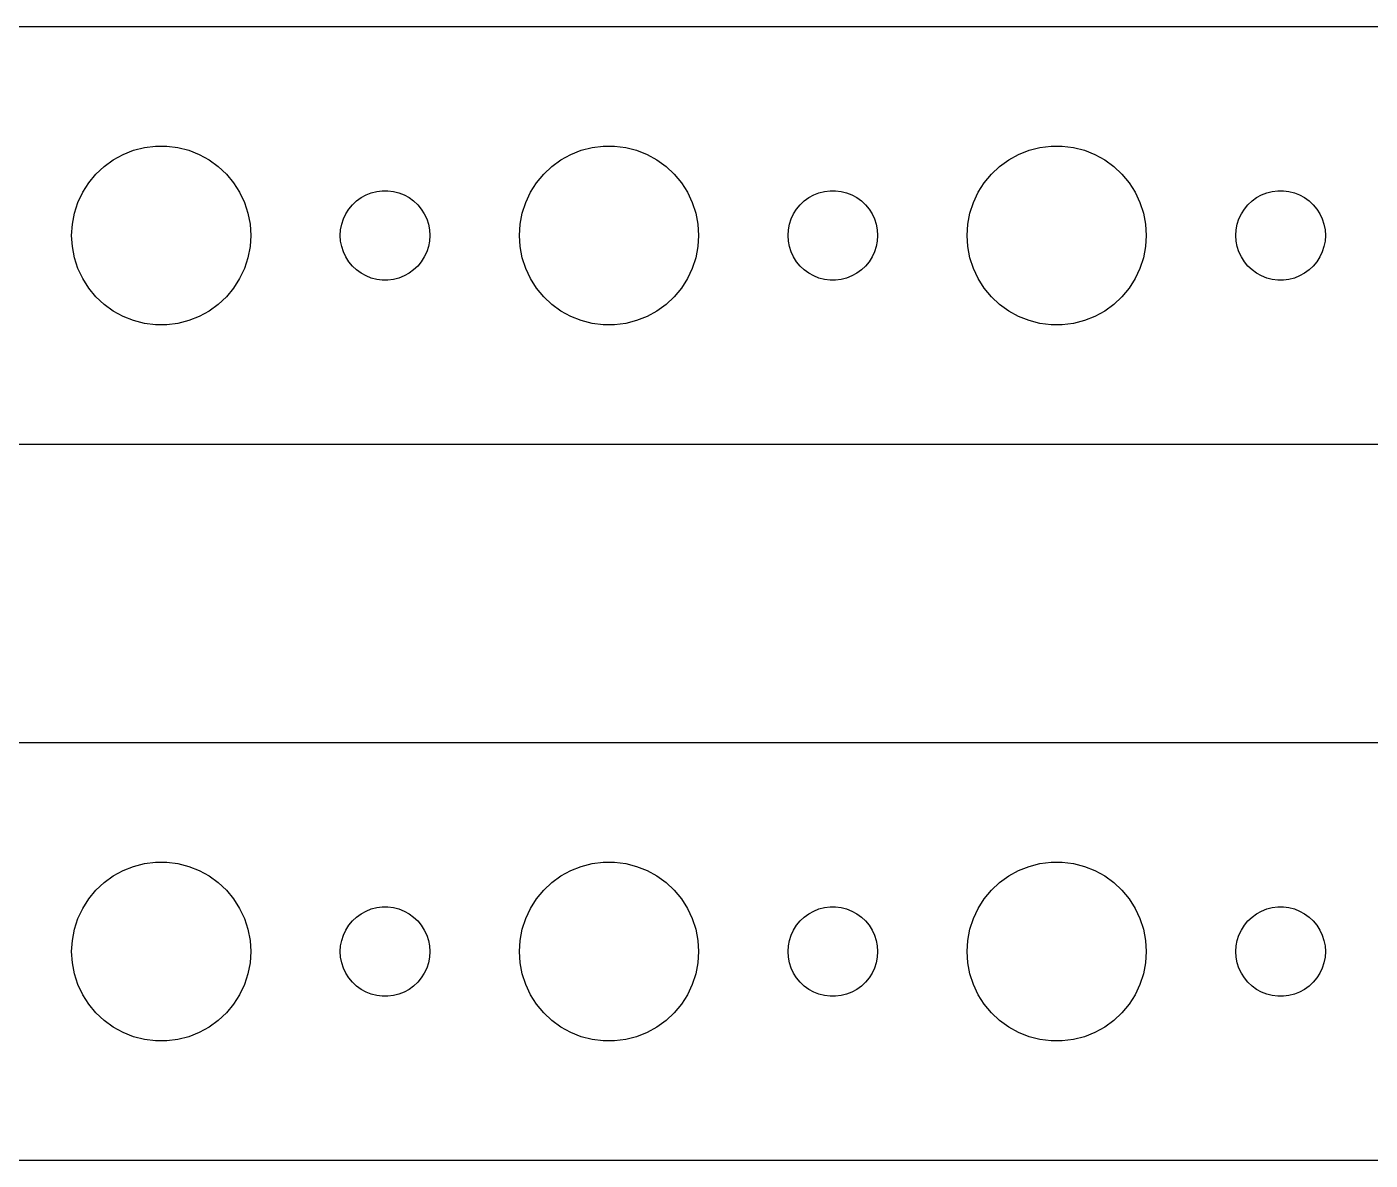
# Model space of a CAD drawing. Header units: metres. Extents: x -187 to 187, y 41 to 79.
# Drawn here: x -94.5 to -49.5, y 41.01 to 78.99 of the extents above; entities that cross this region are included whole.
import ezdxf

# ---------------------------------------------------------------- set-up
doc = ezdxf.new("R2010")
doc.units = ezdxf.units.M

msp = doc.modelspace()

# ---------------------------------------------------------------- linework, layer by layer
for p, q in [((182.314, 78.9901), (-182.314, 78.9901)), ((-91.6075, 74.533), (-91.2773, 74.7145)), ((-91.2773, 74.7145), (-90.927, 74.8532)), ((-90.927, 74.8532), (-90.5621, 74.9469)), ((-90.5621, 74.9469), (-90.1884, 74.9941)), ((-90.1884, 74.9941), (-89.8116, 74.9941)), ((-89.8116, 74.9941), (-89.4379, 74.9469)), ((-89.4379, 74.9469), (-89.073, 74.8532)), ((-89.073, 74.8532), (-88.7227, 74.7145)), ((-88.7227, 74.7145), (-88.3925, 74.533)), ((-76.6075, 74.533), (-76.2773, 74.7145)), ((-76.2773, 74.7145), (-75.927, 74.8532)), ((-75.927, 74.8532), (-75.5621, 74.9469)), ((-75.5621, 74.9469), (-75.1884, 74.9941)), ((-75.1884, 74.9941), (-74.8116, 74.9941)), ((-74.8116, 74.9941), (-74.4379, 74.9469)), ((-74.4379, 74.9469), (-74.073, 74.8532)), ((-74.073, 74.8532), (-73.7227, 74.7145)), ((-73.7227, 74.7145), (-73.3925, 74.533)), ((-61.6075, 74.533), (-61.2773, 74.7145)), ((-61.2773, 74.7145), (-60.927, 74.8532)), ((-60.927, 74.8532), (-60.5621, 74.9469)), ((-60.5621, 74.9469), (-60.1884, 74.9941)), ((-60.1884, 74.9941), (-59.8116, 74.9941)), ((-59.8116, 74.9941), (-59.4379, 74.9469)), ((-59.4379, 74.9469), (-59.0729, 74.8532)), ((-59.0729, 74.8532), (-58.7227, 74.7145)), ((-58.7227, 74.7145), (-58.3925, 74.533)), ((-92.1869, 74.0536), (-91.9123, 74.3115)), ((-91.9123, 74.3115), (-91.6075, 74.533)), ((-88.3925, 74.533), (-88.0877, 74.3115)), ((-88.0877, 74.3115), (-87.8131, 74.0536)), ((-77.1869, 74.0536), (-76.9123, 74.3115)), ((-76.9123, 74.3115), (-76.6075, 74.533)), ((-73.3925, 74.533), (-73.0877, 74.3115)), ((-73.0877, 74.3115), (-72.8131, 74.0536)), ((-62.1869, 74.0536), (-61.9123, 74.3115)), ((-61.9123, 74.3115), (-61.6075, 74.533)), ((-58.3925, 74.533), (-58.0877, 74.3115)), ((-58.0877, 74.3115), (-57.8131, 74.0536)), ((-92.427, 73.7634), (-92.1869, 74.0536)), ((-87.8131, 74.0536), (-87.573, 73.7634)), ((-77.427, 73.7634), (-77.1869, 74.0536)), ((-72.8131, 74.0536), (-72.573, 73.7634)), ((-62.427, 73.7634), (-62.1869, 74.0536)), ((-57.8131, 74.0536), (-57.5729, 73.7634)), ((-92.7893, 73.1044), (-92.6289, 73.4453)), ((-92.6289, 73.4453), (-92.427, 73.7634)), ((-87.573, 73.7634), (-87.3711, 73.4453)), ((-87.3711, 73.4453), (-87.2107, 73.1044)), ((-83.3037, 73.2665), (-83.1387, 73.3572)), ((-83.1387, 73.3572), (-82.9635, 73.4266)), ((-82.9635, 73.4266), (-82.7811, 73.4734)), ((-82.7811, 73.4734), (-82.5942, 73.497)), ((-82.5942, 73.497), (-82.4058, 73.497)), ((-82.4058, 73.497), (-82.2189, 73.4734)), ((-82.2189, 73.4734), (-82.0365, 73.4266)), ((-82.0365, 73.4266), (-81.8613, 73.3572)), ((-81.8613, 73.3572), (-81.6963, 73.2665)), ((-77.7893, 73.1044), (-77.6289, 73.4453)), ((-77.6289, 73.4453), (-77.427, 73.7634)), ((-72.573, 73.7634), (-72.3711, 73.4453)), ((-72.3711, 73.4453), (-72.2107, 73.1044)), ((-68.3037, 73.2665), (-68.1387, 73.3572)), ((-68.1387, 73.3572), (-67.9635, 73.4266)), ((-67.9635, 73.4266), (-67.7811, 73.4734)), ((-67.7811, 73.4734), (-67.5942, 73.497)), ((-67.5942, 73.497), (-67.4058, 73.497)), ((-67.4058, 73.497), (-67.2189, 73.4734)), ((-67.2189, 73.4734), (-67.0365, 73.4266)), ((-67.0365, 73.4266), (-66.8613, 73.3572)), ((-66.8613, 73.3572), (-66.6963, 73.2665)), ((-62.7893, 73.1044), (-62.6289, 73.4453)), ((-62.6289, 73.4453), (-62.427, 73.7634)), ((-57.5729, 73.7634), (-57.3711, 73.4453)), ((-57.3711, 73.4453), (-57.2107, 73.1044)), ((-53.3037, 73.2665), (-53.1387, 73.3572)), ((-53.1387, 73.3572), (-52.9635, 73.4266)), ((-52.9635, 73.4266), (-52.7811, 73.4734)), ((-52.7811, 73.4734), (-52.5942, 73.497)), ((-52.5942, 73.497), (-52.4058, 73.497)), ((-52.4058, 73.497), (-52.2189, 73.4734)), ((-52.2189, 73.4734), (-52.0365, 73.4266)), ((-52.0365, 73.4266), (-51.8613, 73.3572)), ((-51.8613, 73.3572), (-51.6963, 73.2665)), ((-92.9057, 72.7461), (-92.7893, 73.1044)), ((-87.2107, 73.1044), (-87.0943, 72.7461)), ((-83.7135, 72.8817), (-83.5934, 73.0268)), ((-83.5934, 73.0268), (-83.4561, 73.1558)), ((-83.4561, 73.1558), (-83.3037, 73.2665)), ((-81.6963, 73.2665), (-81.5439, 73.1558)), ((-81.5439, 73.1558), (-81.4065, 73.0268)), ((-81.4065, 73.0268), (-81.2865, 72.8817)), ((-77.9057, 72.7461), (-77.7893, 73.1044)), ((-72.2107, 73.1044), (-72.0943, 72.7461)), ((-68.7135, 72.8817), (-68.5934, 73.0268)), ((-68.5934, 73.0268), (-68.4561, 73.1558)), ((-68.4561, 73.1558), (-68.3037, 73.2665)), ((-66.6963, 73.2665), (-66.5439, 73.1558)), ((-66.5439, 73.1558), (-66.4065, 73.0268)), ((-66.4065, 73.0268), (-66.2865, 72.8817)), ((-62.9057, 72.7461), (-62.7893, 73.1044)), ((-57.2107, 73.1044), (-57.0942, 72.7461)), ((-53.7135, 72.8817), (-53.5934, 73.0268)), ((-53.5934, 73.0268), (-53.4561, 73.1558)), ((-53.4561, 73.1558), (-53.3037, 73.2665)), ((-51.6963, 73.2665), (-51.5439, 73.1558)), ((-51.5439, 73.1558), (-51.4065, 73.0268)), ((-51.4065, 73.0268), (-51.2865, 72.8817)), ((-92.9763, 72.376), (-92.9057, 72.7461)), ((-87.0943, 72.7461), (-87.0237, 72.376)), ((-83.9529, 72.373), (-83.8947, 72.5522)), ((-83.8947, 72.5522), (-83.8145, 72.7226)), ((-83.8145, 72.7226), (-83.7135, 72.8817)), ((-81.2865, 72.8817), (-81.1855, 72.7226)), ((-81.1855, 72.7226), (-81.1053, 72.5522)), ((-81.1053, 72.5522), (-81.0471, 72.373)), ((-77.9763, 72.376), (-77.9057, 72.7461)), ((-72.0943, 72.7461), (-72.0237, 72.376)), ((-68.9529, 72.373), (-68.8947, 72.5522)), ((-68.8947, 72.5522), (-68.8145, 72.7226)), ((-68.8145, 72.7226), (-68.7135, 72.8817)), ((-66.2865, 72.8817), (-66.1855, 72.7226)), ((-66.1855, 72.7226), (-66.1053, 72.5522)), ((-66.1053, 72.5522), (-66.0471, 72.373)), ((-62.9763, 72.376), (-62.9057, 72.7461)), ((-57.0942, 72.7461), (-57.0237, 72.376)), ((-53.9529, 72.373), (-53.8947, 72.5522)), ((-53.8947, 72.5522), (-53.8145, 72.7226)), ((-53.8145, 72.7226), (-53.7135, 72.8817)), ((-51.2865, 72.8817), (-51.1855, 72.7226)), ((-51.1855, 72.7226), (-51.1053, 72.5522)), ((-51.1053, 72.5522), (-51.0471, 72.373)), ((-93, 72), (-92.9763, 72.376)), ((-92.9763, 71.624), (-93, 72)), ((-87.0237, 72.376), (-87, 72)), ((-87, 72), (-87.0237, 71.624)), ((-84, 72), (-83.9882, 72.188)), ((-83.9882, 71.812), (-84, 72)), ((-83.9882, 72.188), (-83.9529, 72.373)), ((-81.0471, 72.373), (-81.0118, 72.188)), ((-81.0118, 72.188), (-81, 72)), ((-81, 72), (-81.0118, 71.812)), ((-78, 72), (-77.9763, 72.376)), ((-77.9763, 71.624), (-78, 72)), ((-72.0237, 72.376), (-72, 72)), ((-72, 72), (-72.0237, 71.624)), ((-69, 72), (-68.9882, 72.188)), ((-68.9882, 71.812), (-69, 72)), ((-68.9882, 72.188), (-68.9529, 72.373)), ((-66.0471, 72.373), (-66.0118, 72.188)), ((-66.0118, 72.188), (-66, 72)), ((-66, 72), (-66.0118, 71.812)), ((-63, 72), (-62.9763, 72.376)), ((-62.9763, 71.624), (-63, 72)), ((-57.0237, 72.376), (-57, 72)), ((-57, 72), (-57.0237, 71.624)), ((-54, 72), (-53.9882, 72.188)), ((-53.9882, 71.812), (-54, 72)), ((-53.9882, 72.188), (-53.9529, 72.373)), ((-51.0471, 72.373), (-51.0118, 72.188)), ((-51.0118, 72.188), (-51, 72)), ((-51, 72), (-51.0118, 71.812)), ((-92.9057, 71.2539), (-92.9763, 71.624)), ((-87.0237, 71.624), (-87.0943, 71.2539)), ((-83.9529, 71.627), (-83.9882, 71.812)), ((-83.8947, 71.4478), (-83.9529, 71.627)), ((-81.0471, 71.627), (-81.1053, 71.4478)), ((-81.0118, 71.812), (-81.0471, 71.627)), ((-77.9057, 71.2539), (-77.9763, 71.624)), ((-72.0237, 71.624), (-72.0943, 71.2539)), ((-68.9529, 71.627), (-68.9882, 71.812)), ((-68.8947, 71.4478), (-68.9529, 71.627)), ((-66.0471, 71.627), (-66.1053, 71.4478)), ((-66.0118, 71.812), (-66.0471, 71.627)), ((-62.9057, 71.2539), (-62.9763, 71.624)), ((-57.0237, 71.624), (-57.0942, 71.2539)), ((-53.9529, 71.627), (-53.9882, 71.812)), ((-53.8947, 71.4478), (-53.9529, 71.627)), ((-51.0471, 71.627), (-51.1053, 71.4478)), ((-51.0118, 71.812), (-51.0471, 71.627)), ((-92.7893, 70.8956), (-92.9057, 71.2539)), ((-87.0943, 71.2539), (-87.2107, 70.8956)), ((-83.8145, 71.2774), (-83.8947, 71.4478)), ((-83.7135, 71.1183), (-83.8145, 71.2774)), ((-83.5934, 70.9732), (-83.7135, 71.1183)), ((-81.2865, 71.1183), (-81.4065, 70.9732)), ((-81.1855, 71.2774), (-81.2865, 71.1183)), ((-81.1053, 71.4478), (-81.1855, 71.2774)), ((-77.7893, 70.8956), (-77.9057, 71.2539)), ((-72.0943, 71.2539), (-72.2107, 70.8956)), ((-68.8145, 71.2774), (-68.8947, 71.4478)), ((-68.7135, 71.1183), (-68.8145, 71.2774)), ((-68.5934, 70.9732), (-68.7135, 71.1183)), ((-66.2865, 71.1183), (-66.4065, 70.9732)), ((-66.1855, 71.2774), (-66.2865, 71.1183)), ((-66.1053, 71.4478), (-66.1855, 71.2774)), ((-62.7893, 70.8956), (-62.9057, 71.2539)), ((-57.0942, 71.2539), (-57.2107, 70.8956)), ((-53.8145, 71.2774), (-53.8947, 71.4478)), ((-53.7135, 71.1183), (-53.8145, 71.2774)), ((-53.5934, 70.9732), (-53.7135, 71.1183)), ((-51.2865, 71.1183), (-51.4065, 70.9732)), ((-51.1855, 71.2774), (-51.2865, 71.1183)), ((-51.1053, 71.4478), (-51.1855, 71.2774)), ((-92.6289, 70.5547), (-92.7893, 70.8956)), ((-87.2107, 70.8956), (-87.3711, 70.5547)), ((-83.4561, 70.8442), (-83.5934, 70.9732)), ((-83.3037, 70.7335), (-83.4561, 70.8442)), ((-83.1387, 70.6428), (-83.3037, 70.7335)), ((-81.6963, 70.7335), (-81.8613, 70.6428)), ((-81.5439, 70.8442), (-81.6963, 70.7335)), ((-81.4065, 70.9732), (-81.5439, 70.8442)), ((-77.6289, 70.5547), (-77.7893, 70.8956)), ((-72.2107, 70.8956), (-72.3711, 70.5547)), ((-68.4561, 70.8442), (-68.5934, 70.9732)), ((-68.3037, 70.7335), (-68.4561, 70.8442)), ((-68.1387, 70.6428), (-68.3037, 70.7335)), ((-66.6963, 70.7335), (-66.8613, 70.6428)), ((-66.5439, 70.8442), (-66.6963, 70.7335)), ((-66.4065, 70.9732), (-66.5439, 70.8442)), ((-62.6289, 70.5547), (-62.7893, 70.8956)), ((-57.2107, 70.8956), (-57.3711, 70.5547)), ((-53.4561, 70.8442), (-53.5934, 70.9732)), ((-53.3037, 70.7335), (-53.4561, 70.8442)), ((-53.1387, 70.6428), (-53.3037, 70.7335)), ((-51.6963, 70.7335), (-51.8613, 70.6428)), ((-51.5439, 70.8442), (-51.6963, 70.7335)), ((-51.4065, 70.9732), (-51.5439, 70.8442)), ((-92.427, 70.2366), (-92.6289, 70.5547)), ((-92.1869, 69.9464), (-92.427, 70.2366)), ((-87.573, 70.2366), (-87.8131, 69.9464)), ((-87.3711, 70.5547), (-87.573, 70.2366)), ((-82.9635, 70.5734), (-83.1387, 70.6428)), ((-82.7811, 70.5266), (-82.9635, 70.5734)), ((-82.5942, 70.503), (-82.7811, 70.5266)), ((-82.4058, 70.503), (-82.5942, 70.503)), ((-82.2189, 70.5266), (-82.4058, 70.503)), ((-82.0365, 70.5734), (-82.2189, 70.5266)), ((-81.8613, 70.6428), (-82.0365, 70.5734)), ((-77.427, 70.2366), (-77.6289, 70.5547)), ((-77.1869, 69.9464), (-77.427, 70.2366)), ((-72.573, 70.2366), (-72.8131, 69.9464)), ((-72.3711, 70.5547), (-72.573, 70.2366)), ((-67.9635, 70.5734), (-68.1387, 70.6428)), ((-67.7811, 70.5266), (-67.9635, 70.5734)), ((-67.5942, 70.503), (-67.7811, 70.5266)), ((-67.4058, 70.503), (-67.5942, 70.503)), ((-67.2189, 70.5266), (-67.4058, 70.503)), ((-67.0365, 70.5734), (-67.2189, 70.5266)), ((-66.8613, 70.6428), (-67.0365, 70.5734)), ((-62.427, 70.2366), (-62.6289, 70.5547)), ((-62.1869, 69.9464), (-62.427, 70.2366)), ((-57.5729, 70.2366), (-57.8131, 69.9464)), ((-57.3711, 70.5547), (-57.5729, 70.2366)), ((-52.9635, 70.5734), (-53.1387, 70.6428)), ((-52.7811, 70.5266), (-52.9635, 70.5734)), ((-52.5942, 70.503), (-52.7811, 70.5266)), ((-52.4058, 70.503), (-52.5942, 70.503)), ((-52.2189, 70.5266), (-52.4058, 70.503)), ((-52.0365, 70.5734), (-52.2189, 70.5266)), ((-51.8613, 70.6428), (-52.0365, 70.5734)), ((-91.9123, 69.6885), (-92.1869, 69.9464)), ((-87.8131, 69.9464), (-88.0877, 69.6885)), ((-76.9123, 69.6885), (-77.1869, 69.9464)), ((-72.8131, 69.9464), (-73.0877, 69.6885)), ((-61.9123, 69.6885), (-62.1869, 69.9464)), ((-57.8131, 69.9464), (-58.0877, 69.6885)), ((-91.6075, 69.467), (-91.9123, 69.6885)), ((-91.2773, 69.2855), (-91.6075, 69.467)), ((-88.3925, 69.467), (-88.7227, 69.2855)), ((-88.0877, 69.6885), (-88.3925, 69.467)), ((-76.6075, 69.467), (-76.9123, 69.6885)), ((-76.2773, 69.2855), (-76.6075, 69.467)), ((-73.3925, 69.467), (-73.7227, 69.2855)), ((-73.0877, 69.6885), (-73.3925, 69.467)), ((-61.6075, 69.467), (-61.9123, 69.6885)), ((-61.2773, 69.2855), (-61.6075, 69.467)), ((-58.3925, 69.467), (-58.7227, 69.2855)), ((-58.0877, 69.6885), (-58.3925, 69.467)), ((-90.927, 69.1468), (-91.2773, 69.2855)), ((-90.5621, 69.0531), (-90.927, 69.1468)), ((-90.1884, 69.0059), (-90.5621, 69.0531)), ((-89.8116, 69.0059), (-90.1884, 69.0059)), ((-89.4379, 69.0531), (-89.8116, 69.0059)), ((-89.073, 69.1468), (-89.4379, 69.0531)), ((-88.7227, 69.2855), (-89.073, 69.1468)), ((-75.927, 69.1468), (-76.2773, 69.2855)), ((-75.5621, 69.0531), (-75.927, 69.1468)), ((-75.1884, 69.0059), (-75.5621, 69.0531)), ((-74.8116, 69.0059), (-75.1884, 69.0059)), ((-74.4379, 69.0531), (-74.8116, 69.0059)), ((-74.073, 69.1468), (-74.4379, 69.0531)), ((-73.7227, 69.2855), (-74.073, 69.1468)), ((-60.927, 69.1468), (-61.2773, 69.2855)), ((-60.5621, 69.0531), (-60.927, 69.1468)), ((-60.1884, 69.0059), (-60.5621, 69.0531)), ((-59.8116, 69.0059), (-60.1884, 69.0059)), ((-59.4379, 69.0531), (-59.8116, 69.0059)), ((-59.0729, 69.1468), (-59.4379, 69.0531)), ((-58.7227, 69.2855), (-59.0729, 69.1468)), ((-182.314, 65.0099), (182.314, 65.0099)), ((182.314, 54.9901), (-182.314, 54.9901)), ((-91.2773, 50.7145), (-90.927, 50.8532)), ((-90.927, 50.8532), (-90.5621, 50.9469)), ((-90.5621, 50.9469), (-90.1884, 50.9941)), ((-90.1884, 50.9941), (-89.8116, 50.9941)), ((-89.8116, 50.9941), (-89.4379, 50.9469)), ((-89.4379, 50.9469), (-89.073, 50.8532)), ((-89.073, 50.8532), (-88.7227, 50.7145)), ((-76.2773, 50.7145), (-75.927, 50.8532)), ((-75.927, 50.8532), (-75.5621, 50.9469)), ((-75.5621, 50.9469), (-75.1884, 50.9941)), ((-75.1884, 50.9941), (-74.8116, 50.9941)), ((-74.8116, 50.9941), (-74.4379, 50.9469)), ((-74.4379, 50.9469), (-74.073, 50.8532)), ((-74.073, 50.8532), (-73.7227, 50.7145)), ((-61.2773, 50.7145), (-60.927, 50.8532)), ((-60.927, 50.8532), (-60.5621, 50.9469)), ((-60.5621, 50.9469), (-60.1884, 50.9941)), ((-60.1884, 50.9941), (-59.8116, 50.9941)), ((-59.8116, 50.9941), (-59.4379, 50.9469)), ((-59.4379, 50.9469), (-59.0729, 50.8532)), ((-59.0729, 50.8532), (-58.7227, 50.7145)), ((-91.9123, 50.3115), (-91.6075, 50.533)), ((-91.6075, 50.533), (-91.2773, 50.7145)), ((-88.7227, 50.7145), (-88.3925, 50.533)), ((-88.3925, 50.533), (-88.0877, 50.3115)), ((-76.9123, 50.3115), (-76.6075, 50.533)), ((-76.6075, 50.533), (-76.2773, 50.7145)), ((-73.7227, 50.7145), (-73.3925, 50.533)), ((-73.3925, 50.533), (-73.0877, 50.3115)), ((-61.9123, 50.3115), (-61.6075, 50.533)), ((-61.6075, 50.533), (-61.2773, 50.7145)), ((-58.7227, 50.7145), (-58.3925, 50.533)), ((-58.3925, 50.533), (-58.0877, 50.3115)), ((-92.427, 49.7634), (-92.1869, 50.0536)), ((-92.1869, 50.0536), (-91.9123, 50.3115)), ((-88.0877, 50.3115), (-87.8131, 50.0536)), ((-87.8131, 50.0536), (-87.573, 49.7634)), ((-77.427, 49.7634), (-77.1869, 50.0536)), ((-77.1869, 50.0536), (-76.9123, 50.3115)), ((-73.0877, 50.3115), (-72.8131, 50.0536)), ((-72.8131, 50.0536), (-72.573, 49.7634)), ((-62.427, 49.7634), (-62.1869, 50.0536)), ((-62.1869, 50.0536), (-61.9123, 50.3115)), ((-58.0877, 50.3115), (-57.8131, 50.0536)), ((-57.8131, 50.0536), (-57.5729, 49.7634)), ((-92.6289, 49.4453), (-92.427, 49.7634)), ((-87.573, 49.7634), (-87.3711, 49.4453)), ((-77.6289, 49.4453), (-77.427, 49.7634)), ((-72.573, 49.7634), (-72.3711, 49.4453)), ((-62.6289, 49.4453), (-62.427, 49.7634)), ((-57.5729, 49.7634), (-57.3711, 49.4453)), ((-92.9057, 48.7461), (-92.7893, 49.1044)), ((-92.7893, 49.1044), (-92.6289, 49.4453)), ((-87.3711, 49.4453), (-87.2107, 49.1044)), ((-87.2107, 49.1044), (-87.0943, 48.7461)), ((-83.5934, 49.0268), (-83.4561, 49.1558)), ((-83.4561, 49.1558), (-83.3037, 49.2665)), ((-83.3037, 49.2665), (-83.1387, 49.3572)), ((-83.1387, 49.3572), (-82.9635, 49.4266)), ((-82.9635, 49.4266), (-82.7811, 49.4734)), ((-82.7811, 49.4734), (-82.5942, 49.497)), ((-82.5942, 49.497), (-82.4058, 49.497)), ((-82.4058, 49.497), (-82.2189, 49.4734)), ((-82.2189, 49.4734), (-82.0365, 49.4266)), ((-82.0365, 49.4266), (-81.8613, 49.3572)), ((-81.8613, 49.3572), (-81.6963, 49.2665)), ((-81.6963, 49.2665), (-81.5439, 49.1558)), ((-81.5439, 49.1558), (-81.4065, 49.0268)), ((-77.9057, 48.7461), (-77.7893, 49.1044)), ((-77.7893, 49.1044), (-77.6289, 49.4453)), ((-72.3711, 49.4453), (-72.2107, 49.1044)), ((-72.2107, 49.1044), (-72.0943, 48.7461)), ((-68.5934, 49.0268), (-68.4561, 49.1558)), ((-68.4561, 49.1558), (-68.3037, 49.2665)), ((-68.3037, 49.2665), (-68.1387, 49.3572)), ((-68.1387, 49.3572), (-67.9635, 49.4266)), ((-67.9635, 49.4266), (-67.7811, 49.4734)), ((-67.7811, 49.4734), (-67.5942, 49.497)), ((-67.5942, 49.497), (-67.4058, 49.497)), ((-67.4058, 49.497), (-67.2189, 49.4734)), ((-67.2189, 49.4734), (-67.0365, 49.4266)), ((-67.0365, 49.4266), (-66.8613, 49.3572)), ((-66.8613, 49.3572), (-66.6963, 49.2665)), ((-66.6963, 49.2665), (-66.5439, 49.1558)), ((-66.5439, 49.1558), (-66.4065, 49.0268)), ((-62.9057, 48.7461), (-62.7893, 49.1044)), ((-62.7893, 49.1044), (-62.6289, 49.4453)), ((-57.3711, 49.4453), (-57.2107, 49.1044)), ((-57.2107, 49.1044), (-57.0942, 48.7461)), ((-53.5934, 49.0268), (-53.4561, 49.1558)), ((-53.4561, 49.1558), (-53.3037, 49.2665)), ((-53.3037, 49.2665), (-53.1387, 49.3572)), ((-53.1387, 49.3572), (-52.9635, 49.4266)), ((-52.9635, 49.4266), (-52.7811, 49.4734)), ((-52.7811, 49.4734), (-52.5942, 49.497)), ((-52.5942, 49.497), (-52.4058, 49.497)), ((-52.4058, 49.497), (-52.2189, 49.4734)), ((-52.2189, 49.4734), (-52.0365, 49.4266)), ((-52.0365, 49.4266), (-51.8613, 49.3572)), ((-51.8613, 49.3572), (-51.6963, 49.2665)), ((-51.6963, 49.2665), (-51.5439, 49.1558)), ((-51.5439, 49.1558), (-51.4065, 49.0268)), ((-92.9763, 48.376), (-92.9057, 48.7461)), ((-87.0943, 48.7461), (-87.0237, 48.376)), ((-83.8947, 48.5522), (-83.8145, 48.7226)), ((-83.8145, 48.7226), (-83.7135, 48.8817)), ((-83.7135, 48.8817), (-83.5934, 49.0268)), ((-81.4065, 49.0268), (-81.2865, 48.8817)), ((-81.2865, 48.8817), (-81.1855, 48.7226)), ((-81.1855, 48.7226), (-81.1053, 48.5522)), ((-77.9763, 48.376), (-77.9057, 48.7461)), ((-72.0943, 48.7461), (-72.0237, 48.376)), ((-68.8947, 48.5522), (-68.8145, 48.7226)), ((-68.8145, 48.7226), (-68.7135, 48.8817)), ((-68.7135, 48.8817), (-68.5934, 49.0268)), ((-66.4065, 49.0268), (-66.2865, 48.8817)), ((-66.2865, 48.8817), (-66.1855, 48.7226)), ((-66.1855, 48.7226), (-66.1053, 48.5522)), ((-62.9763, 48.376), (-62.9057, 48.7461)), ((-57.0942, 48.7461), (-57.0237, 48.376)), ((-53.8947, 48.5522), (-53.8145, 48.7226)), ((-53.8145, 48.7226), (-53.7135, 48.8817)), ((-53.7135, 48.8817), (-53.5934, 49.0268)), ((-51.4065, 49.0268), (-51.2865, 48.8817)), ((-51.2865, 48.8817), (-51.1855, 48.7226)), ((-51.1855, 48.7226), (-51.1053, 48.5522)), ((-93, 48), (-92.9763, 48.376)), ((-87.0237, 48.376), (-87, 48)), ((-84, 48), (-83.9882, 48.188)), ((-83.9882, 48.188), (-83.9529, 48.373)), ((-83.9529, 48.373), (-83.8947, 48.5522)), ((-81.1053, 48.5522), (-81.0471, 48.373)), ((-81.0471, 48.373), (-81.0118, 48.188)), ((-81.0118, 48.188), (-81, 48)), ((-78, 48), (-77.9763, 48.376)), ((-72.0237, 48.376), (-72, 48)), ((-69, 48), (-68.9882, 48.188)), ((-68.9882, 48.188), (-68.9529, 48.373)), ((-68.9529, 48.373), (-68.8947, 48.5522)), ((-66.1053, 48.5522), (-66.0471, 48.373)), ((-66.0471, 48.373), (-66.0118, 48.188)), ((-66.0118, 48.188), (-66, 48)), ((-63, 48), (-62.9763, 48.376)), ((-57.0237, 48.376), (-57, 48)), ((-54, 48), (-53.9882, 48.188)), ((-53.9882, 48.188), (-53.9529, 48.373)), ((-53.9529, 48.373), (-53.8947, 48.5522)), ((-51.1053, 48.5522), (-51.0471, 48.373)), ((-51.0471, 48.373), (-51.0118, 48.188)), ((-51.0118, 48.188), (-51, 48)), ((-92.9763, 47.624), (-93, 48)), ((-87, 48), (-87.0237, 47.624)), ((-83.9882, 47.812), (-84, 48)), ((-83.9529, 47.627), (-83.9882, 47.812)), ((-81.0118, 47.812), (-81.0471, 47.627)), ((-81, 48), (-81.0118, 47.812)), ((-77.9763, 47.624), (-78, 48)), ((-72, 48), (-72.0237, 47.624)), ((-68.9882, 47.812), (-69, 48)), ((-68.9529, 47.627), (-68.9882, 47.812)), ((-66.0118, 47.812), (-66.0471, 47.627)), ((-66, 48), (-66.0118, 47.812)), ((-62.9763, 47.624), (-63, 48)), ((-57, 48), (-57.0237, 47.624)), ((-53.9882, 47.812), (-54, 48)), ((-53.9529, 47.627), (-53.9882, 47.812)), ((-51.0118, 47.812), (-51.0471, 47.627)), ((-51, 48), (-51.0118, 47.812)), ((-92.9057, 47.2539), (-92.9763, 47.624)), ((-92.7893, 46.8956), (-92.9057, 47.2539)), ((-87.0943, 47.2539), (-87.2107, 46.8956)), ((-87.0237, 47.624), (-87.0943, 47.2539)), ((-83.8947, 47.4478), (-83.9529, 47.627)), ((-83.8145, 47.2774), (-83.8947, 47.4478)), ((-83.7135, 47.1183), (-83.8145, 47.2774)), ((-81.1855, 47.2774), (-81.2865, 47.1183)), ((-81.1053, 47.4478), (-81.1855, 47.2774)), ((-81.0471, 47.627), (-81.1053, 47.4478)), ((-77.9057, 47.2539), (-77.9763, 47.624)), ((-77.7893, 46.8956), (-77.9057, 47.2539)), ((-72.0943, 47.2539), (-72.2107, 46.8956)), ((-72.0237, 47.624), (-72.0943, 47.2539)), ((-68.8947, 47.4478), (-68.9529, 47.627)), ((-68.8145, 47.2774), (-68.8947, 47.4478)), ((-68.7135, 47.1183), (-68.8145, 47.2774)), ((-66.1855, 47.2774), (-66.2865, 47.1183)), ((-66.1053, 47.4478), (-66.1855, 47.2774)), ((-66.0471, 47.627), (-66.1053, 47.4478)), ((-62.9057, 47.2539), (-62.9763, 47.624)), ((-62.7893, 46.8956), (-62.9057, 47.2539)), ((-57.0942, 47.2539), (-57.2107, 46.8956)), ((-57.0237, 47.624), (-57.0942, 47.2539)), ((-53.8947, 47.4478), (-53.9529, 47.627)), ((-53.8145, 47.2774), (-53.8947, 47.4478)), ((-53.7135, 47.1183), (-53.8145, 47.2774)), ((-51.1855, 47.2774), (-51.2865, 47.1183)), ((-51.1053, 47.4478), (-51.1855, 47.2774)), ((-51.0471, 47.627), (-51.1053, 47.4478)), ((-92.6289, 46.5547), (-92.7893, 46.8956)), ((-87.2107, 46.8956), (-87.3711, 46.5547)), ((-83.5934, 46.9732), (-83.7135, 47.1183)), ((-83.4561, 46.8442), (-83.5934, 46.9732)), ((-83.3037, 46.7335), (-83.4561, 46.8442)), ((-81.5439, 46.8442), (-81.6963, 46.7335)), ((-81.4065, 46.9732), (-81.5439, 46.8442)), ((-81.2865, 47.1183), (-81.4065, 46.9732)), ((-77.6289, 46.5547), (-77.7893, 46.8956)), ((-72.2107, 46.8956), (-72.3711, 46.5547)), ((-68.5934, 46.9732), (-68.7135, 47.1183)), ((-68.4561, 46.8442), (-68.5934, 46.9732)), ((-68.3037, 46.7335), (-68.4561, 46.8442)), ((-66.5439, 46.8442), (-66.6963, 46.7335)), ((-66.4065, 46.9732), (-66.5439, 46.8442)), ((-66.2865, 47.1183), (-66.4065, 46.9732)), ((-62.6289, 46.5547), (-62.7893, 46.8956)), ((-57.2107, 46.8956), (-57.3711, 46.5547)), ((-53.5934, 46.9732), (-53.7135, 47.1183)), ((-53.4561, 46.8442), (-53.5934, 46.9732)), ((-53.3037, 46.7335), (-53.4561, 46.8442)), ((-51.5439, 46.8442), (-51.6963, 46.7335)), ((-51.4065, 46.9732), (-51.5439, 46.8442)), ((-51.2865, 47.1183), (-51.4065, 46.9732)), ((-92.427, 46.2366), (-92.6289, 46.5547)), ((-87.3711, 46.5547), (-87.573, 46.2366)), ((-83.1387, 46.6428), (-83.3037, 46.7335)), ((-82.9635, 46.5734), (-83.1387, 46.6428)), ((-82.7811, 46.5266), (-82.9635, 46.5734)), ((-82.5942, 46.503), (-82.7811, 46.5266)), ((-82.4058, 46.503), (-82.5942, 46.503)), ((-82.2189, 46.5266), (-82.4058, 46.503)), ((-82.0365, 46.5734), (-82.2189, 46.5266)), ((-81.8613, 46.6428), (-82.0365, 46.5734)), ((-81.6963, 46.7335), (-81.8613, 46.6428)), ((-77.427, 46.2366), (-77.6289, 46.5547)), ((-72.3711, 46.5547), (-72.573, 46.2366)), ((-68.1387, 46.6428), (-68.3037, 46.7335)), ((-67.9635, 46.5734), (-68.1387, 46.6428)), ((-67.7811, 46.5266), (-67.9635, 46.5734)), ((-67.5942, 46.503), (-67.7811, 46.5266)), ((-67.4058, 46.503), (-67.5942, 46.503)), ((-67.2189, 46.5266), (-67.4058, 46.503)), ((-67.0365, 46.5734), (-67.2189, 46.5266)), ((-66.8613, 46.6428), (-67.0365, 46.5734)), ((-66.6963, 46.7335), (-66.8613, 46.6428)), ((-62.427, 46.2366), (-62.6289, 46.5547)), ((-57.3711, 46.5547), (-57.5729, 46.2366)), ((-53.1387, 46.6428), (-53.3037, 46.7335)), ((-52.9635, 46.5734), (-53.1387, 46.6428)), ((-52.7811, 46.5266), (-52.9635, 46.5734)), ((-52.5942, 46.503), (-52.7811, 46.5266)), ((-52.4058, 46.503), (-52.5942, 46.503)), ((-52.2189, 46.5266), (-52.4058, 46.503)), ((-52.0365, 46.5734), (-52.2189, 46.5266)), ((-51.8613, 46.6428), (-52.0365, 46.5734)), ((-51.6963, 46.7335), (-51.8613, 46.6428)), ((-92.1869, 45.9464), (-92.427, 46.2366)), ((-91.9123, 45.6885), (-92.1869, 45.9464)), ((-87.8131, 45.9464), (-88.0877, 45.6885)), ((-87.573, 46.2366), (-87.8131, 45.9464)), ((-77.1869, 45.9464), (-77.427, 46.2366)), ((-76.9123, 45.6885), (-77.1869, 45.9464)), ((-72.8131, 45.9464), (-73.0877, 45.6885)), ((-72.573, 46.2366), (-72.8131, 45.9464)), ((-62.1869, 45.9464), (-62.427, 46.2366)), ((-61.9123, 45.6885), (-62.1869, 45.9464)), ((-57.8131, 45.9464), (-58.0877, 45.6885)), ((-57.5729, 46.2366), (-57.8131, 45.9464)), ((-91.6075, 45.467), (-91.9123, 45.6885)), ((-91.2773, 45.2855), (-91.6075, 45.467)), ((-88.3925, 45.467), (-88.7227, 45.2855)), ((-88.0877, 45.6885), (-88.3925, 45.467)), ((-76.6075, 45.467), (-76.9123, 45.6885)), ((-76.2773, 45.2855), (-76.6075, 45.467)), ((-73.3925, 45.467), (-73.7227, 45.2855)), ((-73.0877, 45.6885), (-73.3925, 45.467)), ((-61.6075, 45.467), (-61.9123, 45.6885)), ((-61.2773, 45.2855), (-61.6075, 45.467)), ((-58.3925, 45.467), (-58.7227, 45.2855)), ((-58.0877, 45.6885), (-58.3925, 45.467)), ((-90.927, 45.1468), (-91.2773, 45.2855)), ((-90.5621, 45.0531), (-90.927, 45.1468)), ((-90.1884, 45.0059), (-90.5621, 45.0531)), ((-89.8116, 45.0059), (-90.1884, 45.0059)), ((-89.4379, 45.0531), (-89.8116, 45.0059)), ((-89.073, 45.1468), (-89.4379, 45.0531)), ((-88.7227, 45.2855), (-89.073, 45.1468)), ((-75.927, 45.1468), (-76.2773, 45.2855)), ((-75.5621, 45.0531), (-75.927, 45.1468)), ((-75.1884, 45.0059), (-75.5621, 45.0531)), ((-74.8116, 45.0059), (-75.1884, 45.0059)), ((-74.4379, 45.0531), (-74.8116, 45.0059)), ((-74.073, 45.1468), (-74.4379, 45.0531)), ((-73.7227, 45.2855), (-74.073, 45.1468)), ((-60.927, 45.1468), (-61.2773, 45.2855)), ((-60.5621, 45.0531), (-60.927, 45.1468)), ((-60.1884, 45.0059), (-60.5621, 45.0531)), ((-59.8116, 45.0059), (-60.1884, 45.0059)), ((-59.4379, 45.0531), (-59.8116, 45.0059)), ((-59.0729, 45.1468), (-59.4379, 45.0531)), ((-58.7227, 45.2855), (-59.0729, 45.1468)), ((-182.314, 41.0099), (182.314, 41.0099))]:
    msp.add_line(p, q)

doc.saveas('drawing.dxf')
